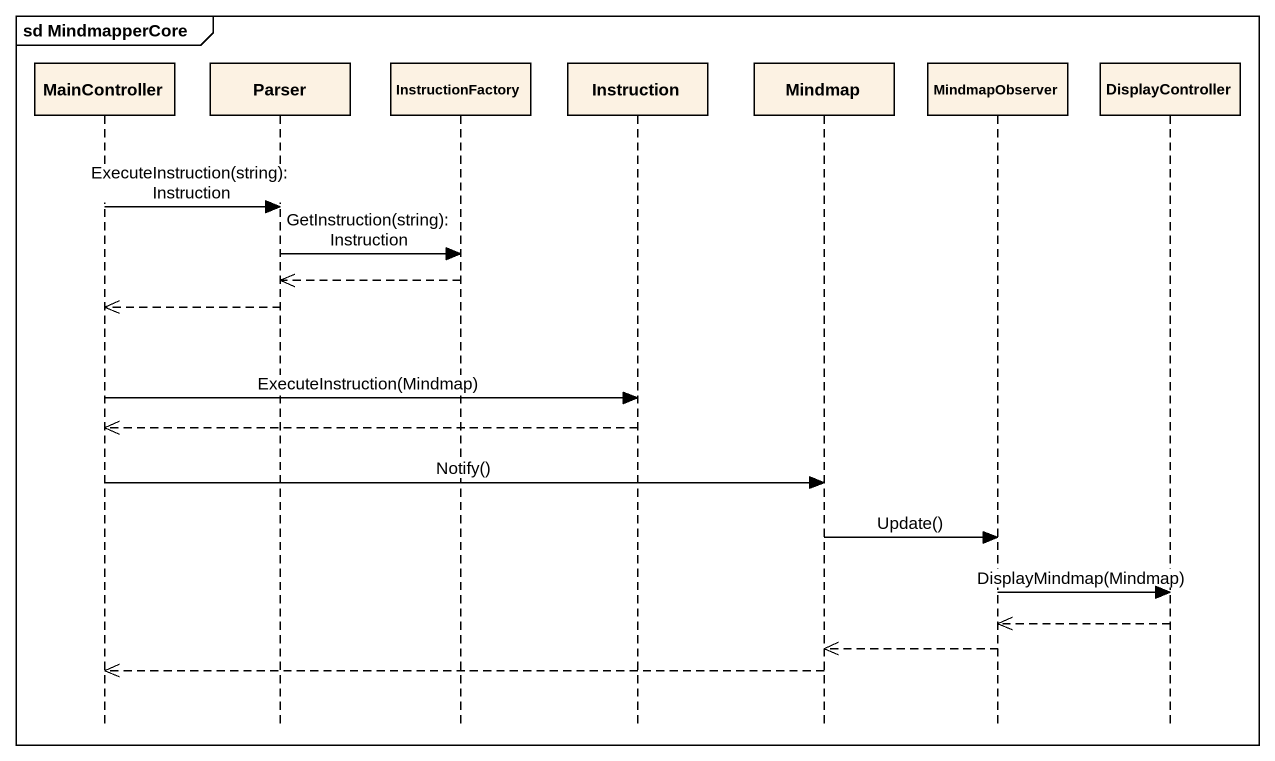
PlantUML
@startuml
mainframe sd MindmapperCore
hide footbox
participant MainController
participant Parser
participant InstructionFactory
participant Instruction
participant Mindmap
participant MindmapObserver
participant DisplayController

MainController -> Parser : ExecuteInstruction(string): Instruction
Parser -> InstructionFactory : GetInstruction(string): Instruction
InstructionFactory -->> Parser
Parser -->> MainController
MainController -> Instruction : ExecuteInstruction(Mindmap)
Instruction -->> MainController
MainController -> Mindmap : Notify()
Mindmap -> MindmapObserver : Update()
MindmapObserver -> DisplayController : DisplayMindmap(Mindmap)
DisplayController -->> MindmapObserver
MindmapObserver -->> Mindmap
Mindmap -->> MainController
@enduml
